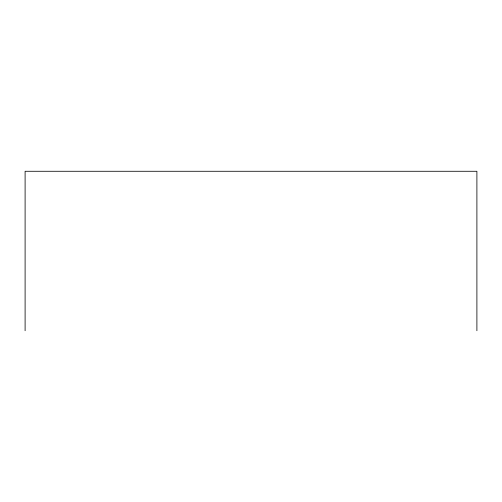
<?xml version="1.0" encoding="UTF-8"?>
<svg xmlns="http://www.w3.org/2000/svg" width="502" height="502" viewBox="0 0 502 502"><rect width="100%" height="100%" fill="white"/><g stroke="black" fill="none" stroke-linecap="round" stroke-linejoin="round"><path stroke-width="0.75" d="M476.9 330.724L476.9 171.276L25.1 171.276L25.1 330.724"/></g></svg>
